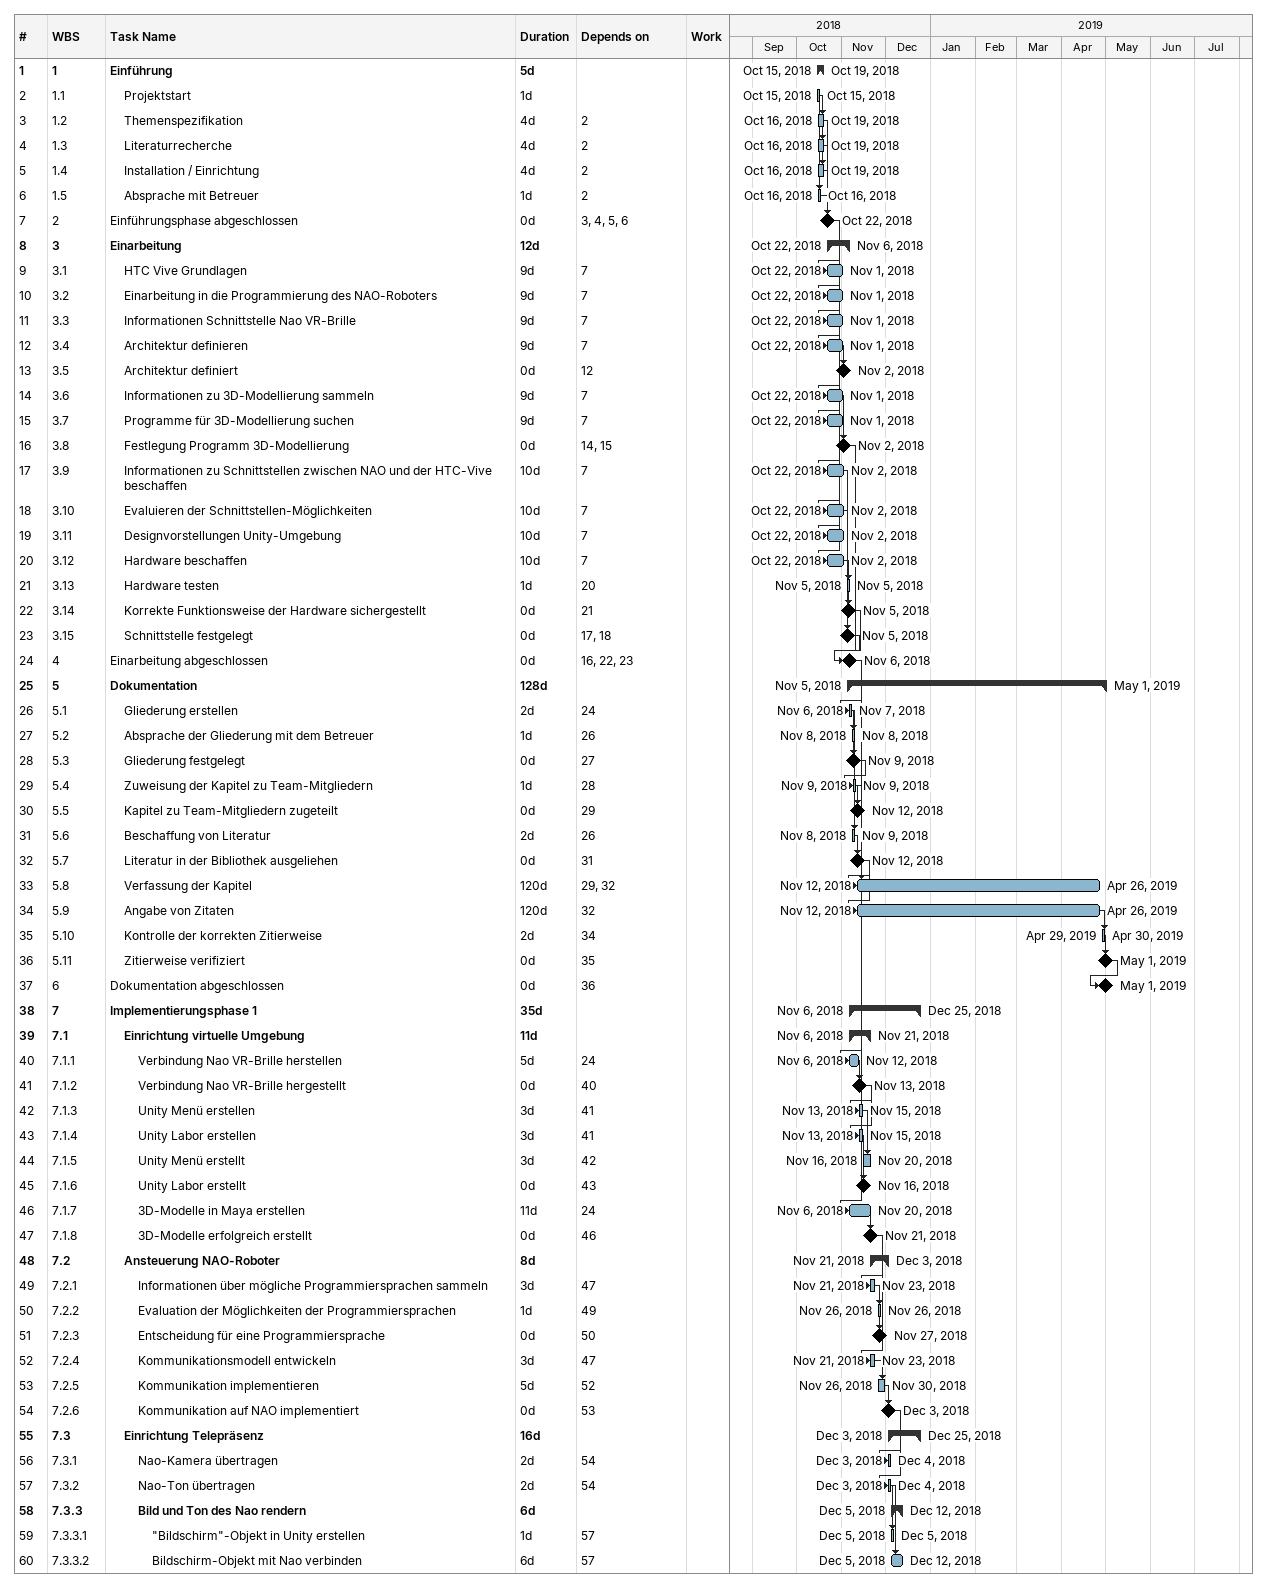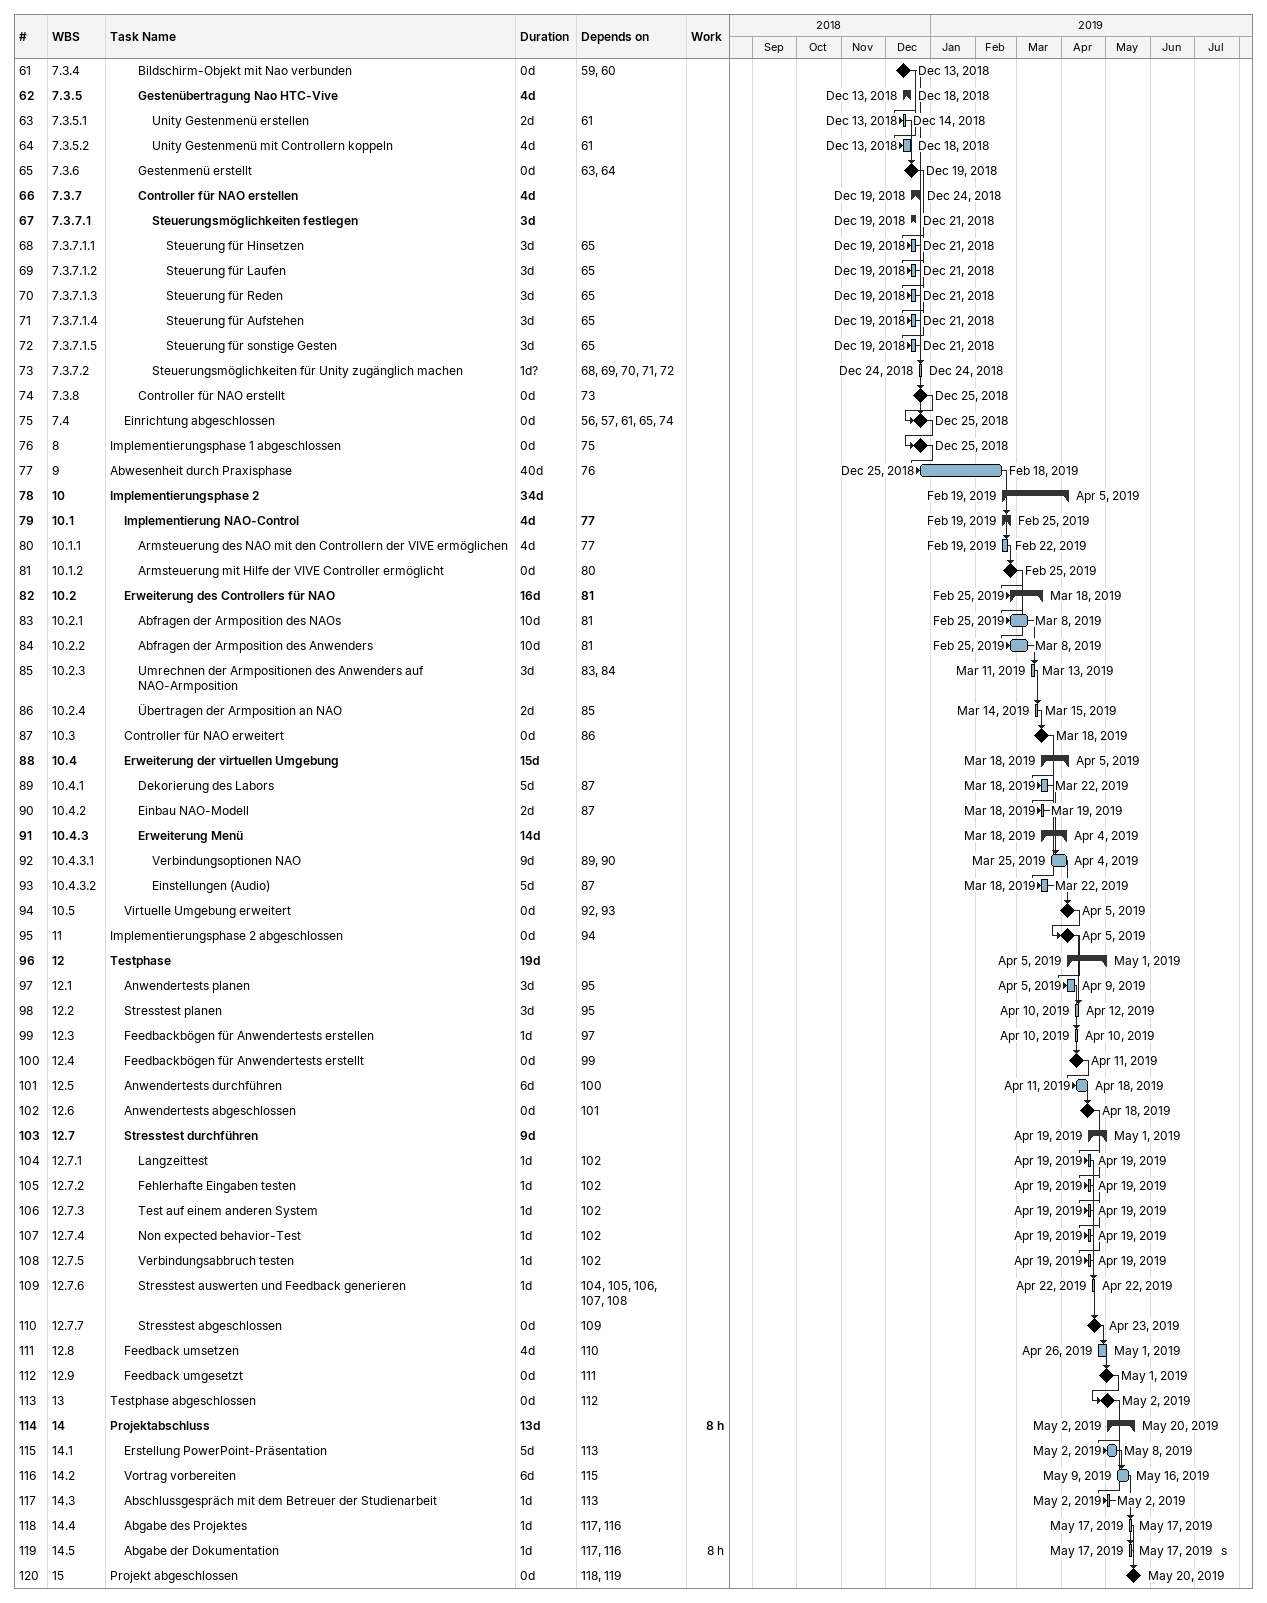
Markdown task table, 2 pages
| ID | WBS | Task | Duration | Start | Finish | Predecessors | Resources | Work (h) |
|---|---|---|---|---|---|---|---|---|
| 1 | 1 | **Einführung** | 5d | 2018-10-15 | 2018-10-19 |  |  |  |
| 2 | 1.1 | Projektstart | 1d | 2018-10-15 | 2018-10-15 |  |  |  |
| 3 | 1.2 | Themenspezifikation | 4d | 2018-10-16 | 2018-10-19 | 2 |  |  |
| 4 | 1.3 | Literaturrecherche | 4d | 2018-10-16 | 2018-10-19 | 2 |  |  |
| 5 | 1.4 | Installation / Einrichtung | 4d | 2018-10-16 | 2018-10-19 | 2 |  |  |
| 6 | 1.5 | Absprache mit Betreuer | 1d | 2018-10-16 | 2018-10-16 | 2 |  |  |
| 7 | 2 | Einführungsphase abgeschlossen | 0d | 2018-10-22 | 2018-10-22 | 3, 4, 5, 6 |  |  |
| 8 | 3 | **Einarbeitung** | 12d | 2018-10-22 | 2018-11-06 |  |  |  |
| 9 | 3.1 | HTC Vive Grundlagen | 9d | 2018-10-22 | 2018-11-01 | 7 |  |  |
| 10 | 3.2 | Einarbeitung in die Programmierung des NAO-Roboters | 9d | 2018-10-22 | 2018-11-01 | 7 |  |  |
| 11 | 3.3 | Informationen Schnittstelle Nao VR-Brille | 9d | 2018-10-22 | 2018-11-01 | 7 |  |  |
| 12 | 3.4 | Architektur definieren | 9d | 2018-10-22 | 2018-11-01 | 7 |  |  |
| 13 | 3.5 | Architektur definiert | 0d | 2018-11-02 | 2018-11-02 | 12 |  |  |
| 14 | 3.6 | Informationen zu 3D-Modellierung sammeln | 9d | 2018-10-22 | 2018-11-01 | 7 |  |  |
| 15 | 3.7 | Programme für 3D-Modellierung suchen | 9d | 2018-10-22 | 2018-11-01 | 7 |  |  |
| 16 | 3.8 | Festlegung Programm 3D-Modellierung | 0d | 2018-11-02 | 2018-11-02 | 14, 15 |  |  |
| 17 | 3.9 | Informationen zu Schnittstellen zwischen NAO und der HTC-Vive beschaffen | 10d | 2018-10-22 | 2018-11-02 | 7 |  |  |
| 18 | 3.10 | Evaluieren der Schnittstellen-Möglichkeiten | 10d | 2018-10-22 | 2018-11-02 | 7 |  |  |
| 19 | 3.11 | Designvorstellungen Unity-Umgebung | 10d | 2018-10-22 | 2018-11-02 | 7 |  |  |
| 20 | 3.12 | Hardware beschaffen | 10d | 2018-10-22 | 2018-11-02 | 7 |  |  |
| 21 | 3.13 | Hardware testen | 1d | 2018-11-05 | 2018-11-05 | 20 |  |  |
| 22 | 3.14 | Korrekte Funktionsweise der Hardware sichergestellt | 0d | 2018-11-05 | 2018-11-05 | 21 |  |  |
| 23 | 3.15 | Schnittstelle festgelegt | 0d | 2018-11-05 | 2018-11-05 | 17, 18 |  |  |
| 24 | 4 | Einarbeitung abgeschlossen | 0d | 2018-11-06 | 2018-11-06 | 16, 22, 23 |  |  |
| 25 | 5 | **Dokumentation** | 128d | 2018-11-05 | 2019-05-01 |  |  |  |
| 26 | 5.1 | Gliederung erstellen | 2d | 2018-11-06 | 2018-11-07 | 24 |  |  |
| 27 | 5.2 | Absprache der Gliederung mit dem Betreuer | 1d | 2018-11-08 | 2018-11-08 | 26 |  |  |
| 28 | 5.3 | Gliederung festgelegt | 0d | 2018-11-09 | 2018-11-09 | 27 |  |  |
| 29 | 5.4 | Zuweisung der Kapitel zu Team-Mitgliedern | 1d | 2018-11-09 | 2018-11-09 | 28 |  |  |
| 30 | 5.5 | Kapitel zu Team-Mitgliedern zugeteilt | 0d | 2018-11-12 | 2018-11-12 | 29 |  |  |
| 31 | 5.6 | Beschaffung von Literatur | 2d | 2018-11-08 | 2018-11-09 | 26 |  |  |
| 32 | 5.7 | Literatur in der Bibliothek ausgeliehen | 0d | 2018-11-12 | 2018-11-12 | 31 |  |  |
| 33 | 5.8 | Verfassung der Kapitel | 120d | 2018-11-12 | 2019-04-26 | 29, 32 |  |  |
| 34 | 5.9 | Angabe von Zitaten | 120d | 2018-11-12 | 2019-04-26 | 32 |  |  |
| 35 | 5.10 | Kontrolle der korrekten Zitierweise | 2d | 2019-04-29 | 2019-04-30 | 34 |  |  |
| 36 | 5.11 | Zitierweise verifiziert | 0d | 2019-05-01 | 2019-05-01 | 35 |  |  |
| 37 | 6 | Dokumentation abgeschlossen | 0d | 2019-05-01 | 2019-05-01 | 36 |  |  |
| 38 | 7 | **Implementierungsphase 1** | 35d | 2018-11-06 | 2018-12-25 |  |  |  |
| 39 | 7.1 | **Einrichtung virtuelle Umgebung** | 11d | 2018-11-06 | 2018-11-21 |  |  |  |
| 40 | 7.1.1 | Verbindung Nao VR-Brille herstellen | 5d | 2018-11-06 | 2018-11-12 | 24 |  |  |
| 41 | 7.1.2 | Verbindung Nao VR-Brille hergestellt | 0d | 2018-11-13 | 2018-11-13 | 40 |  |  |
| 42 | 7.1.3 | Unity Menü erstellen | 3d | 2018-11-13 | 2018-11-15 | 41 |  |  |
| 43 | 7.1.4 | Unity Labor erstellen | 3d | 2018-11-13 | 2018-11-15 | 41 |  |  |
| 44 | 7.1.5 | Unity Menü erstellt | 3d | 2018-11-16 | 2018-11-20 | 42 |  |  |
| 45 | 7.1.6 | Unity Labor erstellt | 0d | 2018-11-16 | 2018-11-16 | 43 |  |  |
| 46 | 7.1.7 | 3D-Modelle in Maya erstellen | 11d | 2018-11-06 | 2018-11-20 | 24 |  |  |
| 47 | 7.1.8 | 3D-Modelle erfolgreich erstellt | 0d | 2018-11-21 | 2018-11-21 | 46 |  |  |
| 48 | 7.2 | **Ansteuerung NAO-Roboter** | 8d | 2018-11-21 | 2018-12-03 |  |  |  |
| 49 | 7.2.1 | Informationen über mögliche Programmiersprachen sammeln | 3d | 2018-11-21 | 2018-11-23 | 47 |  |  |
| 50 | 7.2.2 | Evaluation der Möglichkeiten der Programmiersprachen | 1d | 2018-11-26 | 2018-11-26 | 49 |  |  |
| 51 | 7.2.3 | Entscheidung für eine Programmiersprache | 0d | 2018-11-27 | 2018-11-27 | 50 |  |  |
| 52 | 7.2.4 | Kommunikationsmodell entwickeln | 3d | 2018-11-21 | 2018-11-23 | 47 |  |  |
| 53 | 7.2.5 | Kommunikation implementieren | 5d | 2018-11-26 | 2018-11-30 | 52 |  |  |
| 54 | 7.2.6 | Kommunikation auf NAO implementiert | 0d | 2018-12-03 | 2018-12-03 | 53 |  |  |
| 55 | 7.3 | **Einrichtung Telepräsenz** | 16d | 2018-12-03 | 2018-12-25 |  |  |  |
| 56 | 7.3.1 | Nao-Kamera übertragen | 2d | 2018-12-03 | 2018-12-04 | 54 |  |  |
| 57 | 7.3.2 | Nao-Ton übertragen | 2d | 2018-12-03 | 2018-12-04 | 54 |  |  |
| 58 | 7.3.3 | **Bild und Ton des Nao rendern** | 6d | 2018-12-05 | 2018-12-12 |  |  |  |
| 59 | 7.3.3.1 | "Bildschirm"-Objekt in Unity erstellen | 1d | 2018-12-05 | 2018-12-05 | 57 |  |  |
| 60 | 7.3.3.2 | Bildschirm-Objekt mit Nao verbinden | 6d | 2018-12-05 | 2018-12-12 | 57 |  |  |
| 61 | 7.3.4 | Bildschirm-Objekt mit Nao verbunden | 0d | 2018-12-13 | 2018-12-13 | 59, 60 |  |  |
| 62 | 7.3.5 | **Gestenübertragung Nao HTC-Vive** | 4d | 2018-12-13 | 2018-12-18 |  |  |  |
| 63 | 7.3.5.1 | Unity Gestenmenü erstellen | 2d | 2018-12-13 | 2018-12-14 | 61 |  |  |
| 64 | 7.3.5.2 | Unity Gestenmenü mit Controllern koppeln | 4d | 2018-12-13 | 2018-12-18 | 61 |  |  |
| 65 | 7.3.6 | Gestenmenü erstellt | 0d | 2018-12-19 | 2018-12-19 | 63, 64 |  |  |
| 66 | 7.3.7 | **Controller für NAO erstellen** | 4d | 2018-12-19 | 2018-12-24 |  |  |  |
| 67 | 7.3.7.1 | **Steuerungsmöglichkeiten festlegen** | 3d | 2018-12-19 | 2018-12-21 |  |  |  |
| 68 | 7.3.7.1.1 | Steuerung für Hinsetzen | 3d | 2018-12-19 | 2018-12-21 | 65 |  |  |
| 69 | 7.3.7.1.2 | Steuerung für Laufen | 3d | 2018-12-19 | 2018-12-21 | 65 |  |  |
| 70 | 7.3.7.1.3 | Steuerung für Reden | 3d | 2018-12-19 | 2018-12-21 | 65 |  |  |
| 71 | 7.3.7.1.4 | Steuerung für Aufstehen | 3d | 2018-12-19 | 2018-12-21 | 65 |  |  |
| 72 | 7.3.7.1.5 | Steuerung für sonstige Gesten | 3d | 2018-12-19 | 2018-12-21 | 65 |  |  |
| 73 | 7.3.7.2 | Steuerungsmöglichkeiten für Unity zugänglich machen | 1d? | 2018-12-24 | 2018-12-24 | 68, 69, 70, 71, 72 |  |  |
| 74 | 7.3.8 | Controller für NAO erstellt | 0d | 2018-12-25 | 2018-12-25 | 73 |  |  |
| 75 | 7.4 | Einrichtung abgeschlossen | 0d | 2018-12-25 | 2018-12-25 | 56, 57, 61, 65, 74 |  |  |
| 76 | 8 | Implementierungsphase 1 abgeschlossen | 0d | 2018-12-25 | 2018-12-25 | 75 |  |  |
| 77 | 9 | Abwesenheit durch Praxisphase | 40d | 2018-12-25 | 2019-02-18 | 76 |  |  |
| 78 | 10 | **Implementierungsphase 2** | 34d | 2019-02-19 | 2019-04-05 |  |  |  |
| 79 | 10.1 | **Implementierung NAO-Control** | 4d | 2019-02-19 | 2019-02-25 | 77 |  |  |
| 80 | 10.1.1 | Armsteuerung des NAO mit den Controllern der VIVE ermöglichen | 4d | 2019-02-19 | 2019-02-22 | 77 |  |  |
| 81 | 10.1.2 | Armsteuerung mit Hilfe der VIVE Controller ermöglicht | 0d | 2019-02-25 | 2019-02-25 | 80 |  |  |
| 82 | 10.2 | **Erweiterung des Controllers für NAO** | 16d | 2019-02-25 | 2019-03-18 | 81 |  |  |
| 83 | 10.2.1 | Abfragen der Armposition des NAOs | 10d | 2019-02-25 | 2019-03-08 | 81 |  |  |
| 84 | 10.2.2 | Abfragen der Armposition des Anwenders | 10d | 2019-02-25 | 2019-03-08 | 81 |  |  |
| 85 | 10.2.3 | Umrechnen der Armpositionen des Anwenders auf NAO-Armposition | 3d | 2019-03-11 | 2019-03-13 | 83, 84 |  |  |
| 86 | 10.2.4 | Übertragen der Armposition an NAO | 2d | 2019-03-14 | 2019-03-15 | 85 |  |  |
| 87 | 10.3 | Controller für NAO erweitert | 0d | 2019-03-18 | 2019-03-18 | 86 |  |  |
| 88 | 10.4 | **Erweiterung der virtuellen Umgebung** | 15d | 2019-03-18 | 2019-04-05 |  |  |  |
| 89 | 10.4.1 | Dekorierung des Labors | 5d | 2019-03-18 | 2019-03-22 | 87 |  |  |
| 90 | 10.4.2 | Einbau NAO-Modell | 2d | 2019-03-18 | 2019-03-19 | 87 |  |  |
| 91 | 10.4.3 | **Erweiterung Menü** | 14d | 2019-03-18 | 2019-04-04 |  |  |  |
| 92 | 10.4.3.1 | Verbindungsoptionen NAO | 9d | 2019-03-25 | 2019-04-04 | 89, 90 |  |  |
| 93 | 10.4.3.2 | Einstellungen (Audio) | 5d | 2019-03-18 | 2019-03-22 | 87 |  |  |
| 94 | 10.5 | Virtuelle Umgebung erweitert | 0d | 2019-04-05 | 2019-04-05 | 92, 93 |  |  |
| 95 | 11 | Implementierungsphase 2 abgeschlossen | 0d | 2019-04-05 | 2019-04-05 | 94 |  |  |
| 96 | 12 | **Testphase** | 19d | 2019-04-05 | 2019-05-01 |  |  |  |
| 97 | 12.1 | Anwendertests planen | 3d | 2019-04-05 | 2019-04-09 | 95 |  |  |
| 98 | 12.2 | Stresstest planen | 3d | 2019-04-10 | 2019-04-12 | 95 |  |  |
| 99 | 12.3 | Feedbackbögen für Anwendertests erstellen | 1d | 2019-04-10 | 2019-04-10 | 97 |  |  |
| 100 | 12.4 | Feedbackbögen für Anwendertests erstellt | 0d | 2019-04-11 | 2019-04-11 | 99 |  |  |
| 101 | 12.5 | Anwendertests durchführen | 6d | 2019-04-11 | 2019-04-18 | 100 |  |  |
| 102 | 12.6 | Anwendertests abgeschlossen | 0d | 2019-04-18 | 2019-04-18 | 101 |  |  |
| 103 | 12.7 | **Stresstest durchführen** | 9d | 2019-04-19 | 2019-05-01 |  |  |  |
| 104 | 12.7.1 | Langzeittest | 1d | 2019-04-19 | 2019-04-19 | 102 |  |  |
| 105 | 12.7.2 | Fehlerhafte Eingaben testen | 1d | 2019-04-19 | 2019-04-19 | 102 |  |  |
| 106 | 12.7.3 | Test auf einem anderen System | 1d | 2019-04-19 | 2019-04-19 | 102 |  |  |
| 107 | 12.7.4 | Non expected behavior-Test | 1d | 2019-04-19 | 2019-04-19 | 102 |  |  |
| 108 | 12.7.5 | Verbindungsabbruch testen | 1d | 2019-04-19 | 2019-04-19 | 102 |  |  |
| 109 | 12.7.6 | Stresstest auswerten und Feedback generieren | 1d | 2019-04-22 | 2019-04-22 | 104, 105, 106, 107, 108 |  |  |
| 110 | 12.7.7 | Stresstest abgeschlossen | 0d | 2019-04-23 | 2019-04-23 | 109 |  |  |
| 111 | 12.8 | Feedback umsetzen | 4d | 2019-04-26 | 2019-05-01 | 110 |  |  |
| 112 | 12.9 | Feedback umgesetzt | 0d | 2019-05-01 | 2019-05-01 | 111 |  |  |
| 113 | 13 | Testphase abgeschlossen | 0d | 2019-05-02 | 2019-05-02 | 112 |  |  |
| 114 | 14 | **Projektabschluss** | 13d | 2019-05-02 | 2019-05-20 |  |  | 8 |
| 115 | 14.1 | Erstellung PowerPoint-Präsentation | 5d | 2019-05-02 | 2019-05-08 | 113 |  |  |
| 116 | 14.2 | Vortrag vorbereiten | 6d | 2019-05-09 | 2019-05-16 | 115 |  |  |
| 117 | 14.3 | Abschlussgespräch mit dem Betreuer der Studienarbeit | 1d | 2019-05-02 | 2019-05-02 | 113 |  |  |
| 118 | 14.4 | Abgabe des Projektes | 1d | 2019-05-17 | 2019-05-17 | 117, 116 |  |  |
| 119 | 14.5 | Abgabe der Dokumentation | 1d | 2019-05-17 | 2019-05-17 | 117, 116 | s | 8 |
| 120 | 15 | Projekt abgeschlossen | 0d | 2019-05-20 | 2019-05-20 | 118, 119 |  |  |
